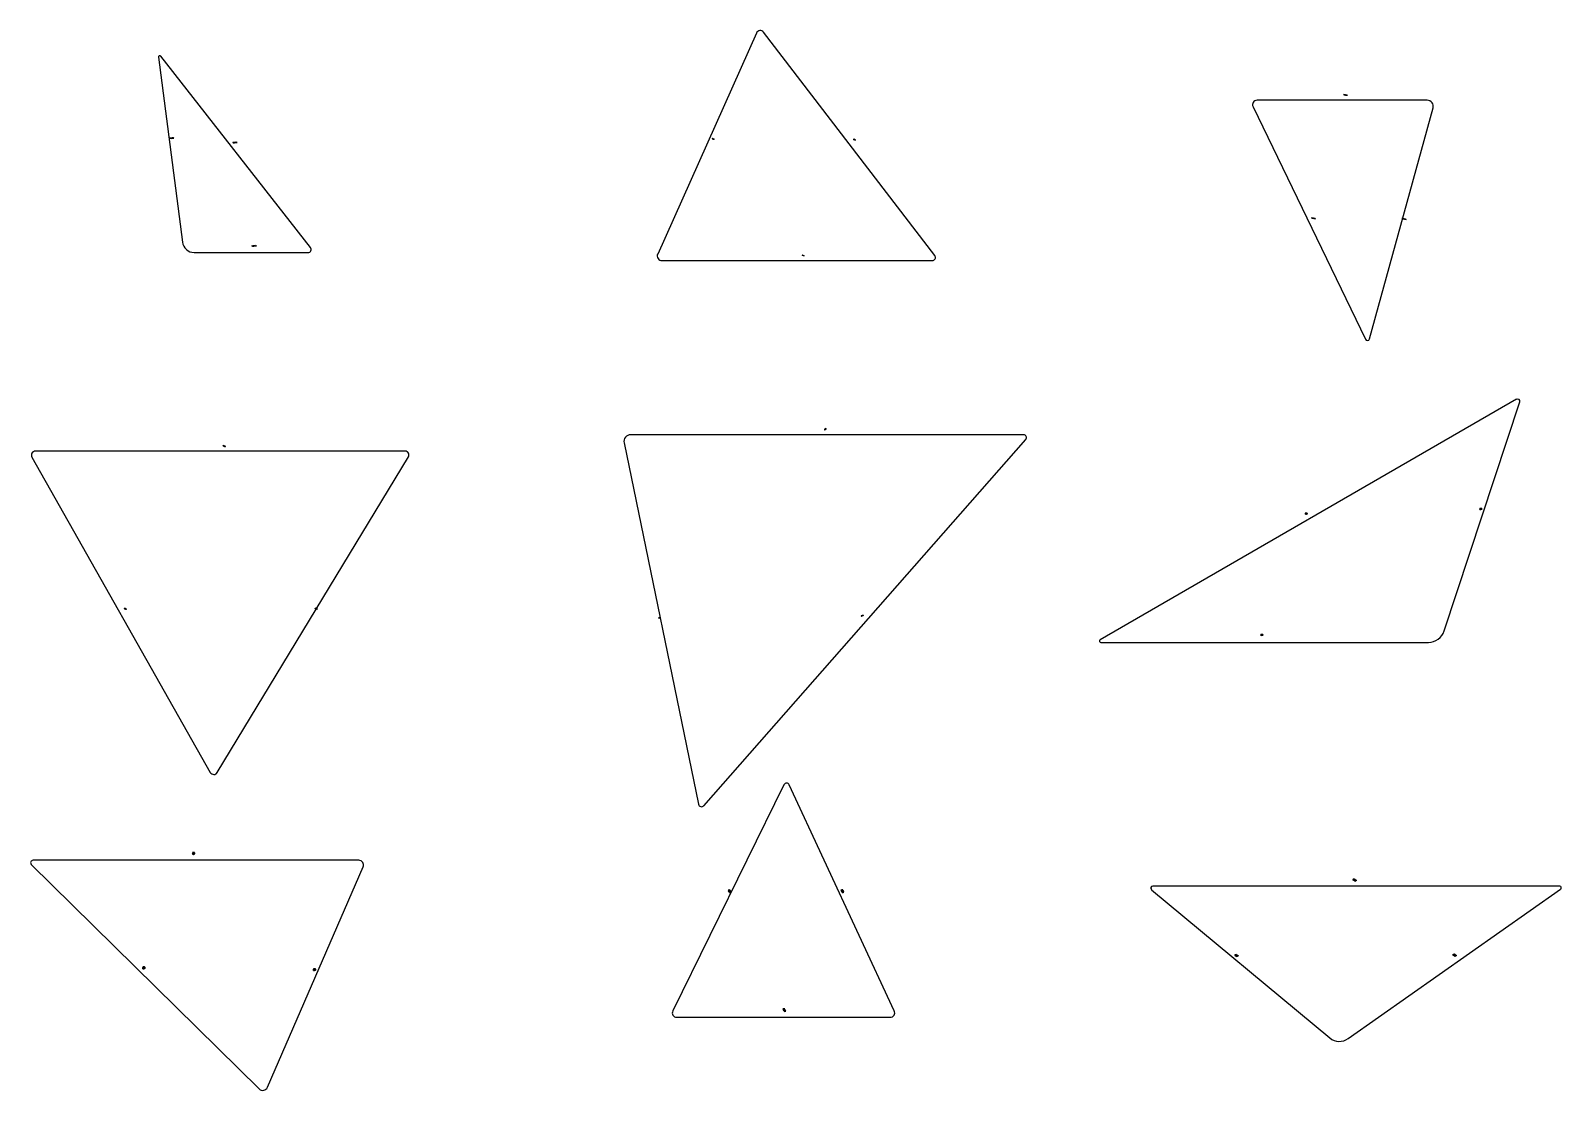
# Model space of a CAD drawing. Header units: metres. Extents: x -1 to 145, y -1 to 19.
# Drawn here: x 80.01 to 88.11, y 1.19 to 6.81 of the extents above; entities that cross this region are included whole.
import ezdxf

# ---------------------------------------------------------------- set-up
doc = ezdxf.new("R2010")
doc.units = ezdxf.units.M
doc.layers.add('LABELS', color=1, linetype='CONTINUOUS')
doc.layers.add('SHAPES', color=3, linetype='CONTINUOUS')

msp = doc.modelspace()

# ---------------------------------------------------------------- linework, layer by layer
at = {"layer": 'LABELS'}
for p, q in [((86.9758, 6.4641), (86.96, 6.4673)), ((86.96, 6.4673), (86.9783, 6.4635)), ((86.9758, 6.4641), (86.96, 6.4673)), ((86.96, 6.4673), (86.9783, 6.4635)), ((86.964, 6.4665), (86.9633, 6.4665)), ((86.9633, 6.4665), (86.9705, 6.465)), ((86.9633, 6.4665), (86.964, 6.4665)), ((86.9705, 6.465), (86.9633, 6.4665)), ((86.9705, 6.465), (86.9633, 6.4665)), ((86.9633, 6.4665), (86.979, 6.4634)), ((86.964, 6.4665), (86.9718, 6.4649)), ((86.9751, 6.4642), (86.964, 6.4665)), ((86.9744, 6.4642), (86.9679, 6.4657)), ((86.9705, 6.465), (86.9718, 6.4649)), ((86.9783, 6.4635), (86.9705, 6.465)), ((86.9718, 6.4649), (86.979, 6.4634)), ((86.9718, 6.4649), (86.979, 6.4634)), ((86.9783, 6.4635), (86.9718, 6.4649)), ((86.9783, 6.4635), (86.9718, 6.4649)), ((86.9823, 6.4627), (86.9758, 6.4641)), ((86.979, 6.4634), (86.9783, 6.4635)), ((86.979, 6.4634), (86.9783, 6.4635)), ((86.979, 6.4634), (86.9823, 6.4627)), ((80.761, 6.2379), (80.743, 6.2361)), ((80.743, 6.2361), (80.7475, 6.2365)), ((80.743, 6.2361), (80.7618, 6.2362)), ((80.743, 6.2361), (80.7457, 6.2355)), ((80.7483, 6.2349), (80.743, 6.2361)), ((80.743, 6.2361), (80.7502, 6.2359)), ((80.7483, 6.2349), (80.743, 6.2361)), ((80.743, 6.2361), (80.7457, 6.2355)), ((80.7457, 6.2355), (80.7475, 6.2365)), ((80.7457, 6.2355), (80.7475, 6.2365)), ((80.7457, 6.2355), (80.7528, 6.2353)), ((80.7528, 6.2353), (80.7457, 6.2355)), ((80.7528, 6.2353), (80.7457, 6.2355)), ((80.7457, 6.2355), (80.7528, 6.2353)), ((80.7475, 6.2365), (80.7565, 6.2374)), ((80.7475, 6.2365), (80.7565, 6.2374)), ((80.7475, 6.2365), (80.7565, 6.2374)), ((80.7565, 6.2374), (80.7475, 6.2365)), ((80.7592, 6.2368), (80.7475, 6.2365)), ((80.7592, 6.2368), (80.7475, 6.2365)), ((80.7475, 6.2365), (80.7663, 6.2367)), ((80.7502, 6.2359), (80.7475, 6.2365)), ((80.7475, 6.2365), (80.7502, 6.2359)), ((80.7502, 6.2359), (80.7573, 6.2358)), ((80.7573, 6.2358), (80.752, 6.237)), ((80.7573, 6.2358), (80.752, 6.237)), ((80.7528, 6.2353), (80.7663, 6.2367)), ((80.7528, 6.2353), (80.7618, 6.2362)), ((80.7618, 6.2362), (80.7528, 6.2353)), ((80.7618, 6.2362), (80.7528, 6.2353)), ((80.7565, 6.2374), (80.7637, 6.2373)), ((80.7565, 6.2374), (80.7637, 6.2373)), ((80.7565, 6.2374), (80.7637, 6.2373)), ((80.7618, 6.2362), (80.7565, 6.2374)), ((80.7637, 6.2373), (80.7565, 6.2374)), ((80.7637, 6.2373), (80.761, 6.2379)), ((80.7663, 6.2367), (80.761, 6.2379)), ((80.7618, 6.2362), (80.7637, 6.2373)), ((80.7637, 6.2373), (80.7618, 6.2362)), ((80.7637, 6.2373), (80.7618, 6.2362)), ((80.7637, 6.2373), (80.7663, 6.2367)), ((80.7663, 6.2367), (80.7637, 6.2373)), ((81.0955, 6.2147), (81.0775, 6.2129)), ((81.0775, 6.2129), (81.082, 6.2134)), ((81.0775, 6.2129), (81.082, 6.2134)), ((81.0775, 6.2129), (81.0962, 6.2131)), ((81.0775, 6.2129), (81.0801, 6.2123)), ((81.0827, 6.2118), (81.0775, 6.2129)), ((81.0775, 6.2129), (81.0846, 6.2128)), ((81.0827, 6.2118), (81.0775, 6.2129)), ((81.0827, 6.2118), (81.0775, 6.2129)), ((81.0801, 6.2123), (81.082, 6.2134)), ((81.0801, 6.2123), (81.082, 6.2134)), ((81.0801, 6.2123), (81.0872, 6.2122)), ((81.0872, 6.2122), (81.0801, 6.2123)), ((81.0872, 6.2122), (81.0801, 6.2123)), ((81.082, 6.2134), (81.091, 6.2143)), ((81.082, 6.2134), (81.091, 6.2143)), ((81.082, 6.2134), (81.091, 6.2143)), ((81.0936, 6.2137), (81.082, 6.2134)), ((81.0936, 6.2137), (81.082, 6.2134)), ((81.082, 6.2134), (81.1007, 6.2135)), ((81.0846, 6.2128), (81.082, 6.2134)), ((81.082, 6.2134), (81.0917, 6.2127)), ((81.0872, 6.2122), (81.0827, 6.2118)), ((81.0955, 6.2147), (81.0865, 6.2138)), ((81.0917, 6.2127), (81.0865, 6.2138)), ((81.0917, 6.2127), (81.0865, 6.2138)), ((81.0865, 6.2138), (81.0872, 6.2122)), ((81.0872, 6.2122), (81.0962, 6.2131)), ((81.0962, 6.2131), (81.0872, 6.2122)), ((81.0962, 6.2131), (81.0872, 6.2122)), ((81.091, 6.2143), (81.0981, 6.2141)), ((81.091, 6.2143), (81.0981, 6.2141)), ((81.091, 6.2143), (81.0981, 6.2141)), ((81.0962, 6.2131), (81.091, 6.2143)), ((81.0917, 6.2127), (81.1007, 6.2135)), ((81.0981, 6.2141), (81.0955, 6.2147)), ((81.1007, 6.2135), (81.0955, 6.2147)), ((81.1007, 6.2135), (81.0955, 6.2147)), ((81.0962, 6.2131), (81.0981, 6.2141)), ((81.0981, 6.2141), (81.0962, 6.2131)), ((81.0981, 6.2141), (81.0962, 6.2131)), ((81.0981, 6.2141), (81.1007, 6.2135)), ((83.6173, 6.2346), (83.6163, 6.2338)), ((83.6163, 6.2338), (83.6166, 6.234)), ((83.6163, 6.2338), (83.6166, 6.234)), ((83.6163, 6.2338), (83.6211, 6.2318)), ((83.6259, 6.2299), (83.6163, 6.2338)), ((83.6163, 6.2338), (83.6214, 6.232)), ((83.6163, 6.2338), (83.6267, 6.2305)), ((83.6259, 6.2299), (83.6163, 6.2338)), ((83.6259, 6.2299), (83.6163, 6.2338)), ((83.6166, 6.234), (83.6171, 6.2344)), ((83.6166, 6.234), (83.6171, 6.2344)), ((83.6166, 6.234), (83.6171, 6.2344)), ((83.6211, 6.2318), (83.6166, 6.234)), ((83.6219, 6.2324), (83.6166, 6.234)), ((83.6214, 6.232), (83.6166, 6.234)), ((83.6211, 6.2318), (83.6166, 6.234)), ((83.6219, 6.2324), (83.6166, 6.234)), ((83.6166, 6.234), (83.627, 6.2306)), ((83.6166, 6.234), (83.6222, 6.2326)), ((83.6265, 6.2303), (83.6168, 6.2342)), ((83.6265, 6.2303), (83.6168, 6.2342)), ((83.6171, 6.2344), (83.6222, 6.2326)), ((83.6171, 6.2344), (83.6222, 6.2326)), ((83.6171, 6.2344), (83.6222, 6.2326)), ((83.6267, 6.2305), (83.6171, 6.2344)), ((83.6222, 6.2326), (83.6173, 6.2346)), ((83.627, 6.2306), (83.6173, 6.2346)), ((83.6211, 6.2318), (83.6262, 6.2301)), ((83.6262, 6.2301), (83.6211, 6.2318)), ((83.6262, 6.2301), (83.6211, 6.2318)), ((83.6267, 6.2305), (83.6222, 6.2326)), ((83.6222, 6.2326), (83.6267, 6.2305)), ((83.6222, 6.2326), (83.627, 6.2306)), ((83.6222, 6.2326), (83.6267, 6.2305)), ((83.6262, 6.2301), (83.6259, 6.2299)), ((83.6262, 6.2301), (83.6267, 6.2305)), ((83.6267, 6.2305), (83.6262, 6.2301)), ((83.6267, 6.2305), (83.6262, 6.2301)), ((84.3669, 6.2305), (84.3659, 6.2297)), ((84.3659, 6.2297), (84.3661, 6.2299)), ((84.3659, 6.2297), (84.3707, 6.2277)), ((84.3755, 6.2257), (84.3659, 6.2297)), ((84.3659, 6.2297), (84.3709, 6.2279)), ((84.3659, 6.2297), (84.3763, 6.2263)), ((84.3755, 6.2257), (84.3659, 6.2297)), ((84.3661, 6.2299), (84.3666, 6.2303)), ((84.3661, 6.2299), (84.3666, 6.2303)), ((84.3661, 6.2299), (84.3666, 6.2303)), ((84.3666, 6.2303), (84.3661, 6.2299)), ((84.3707, 6.2277), (84.3661, 6.2299)), ((84.3714, 6.2283), (84.3661, 6.2299)), ((84.3709, 6.2279), (84.3661, 6.2299)), ((84.3707, 6.2277), (84.3661, 6.2299)), ((84.3714, 6.2283), (84.3661, 6.2299)), ((84.3661, 6.2299), (84.3765, 6.2265)), ((84.3661, 6.2299), (84.3707, 6.2277)), ((84.376, 6.2261), (84.3664, 6.2301)), ((84.376, 6.2261), (84.3664, 6.2301)), ((84.3714, 6.2283), (84.3664, 6.2301)), ((84.3666, 6.2303), (84.3717, 6.2285)), ((84.3666, 6.2303), (84.3717, 6.2285)), ((84.3666, 6.2303), (84.3717, 6.2285)), ((84.3763, 6.2263), (84.3666, 6.2303)), ((84.3717, 6.2285), (84.3666, 6.2303)), ((84.3717, 6.2285), (84.3669, 6.2305)), ((84.3765, 6.2265), (84.3669, 6.2305)), ((84.3707, 6.2277), (84.3757, 6.2259)), ((84.3757, 6.2259), (84.3707, 6.2277)), ((84.3757, 6.2259), (84.3707, 6.2277)), ((84.3707, 6.2277), (84.3757, 6.2259)), ((84.376, 6.2261), (84.3714, 6.2283)), ((84.3763, 6.2263), (84.3717, 6.2285)), ((84.3717, 6.2285), (84.3763, 6.2263)), ((84.3717, 6.2285), (84.3765, 6.2265)), ((84.3717, 6.2285), (84.3763, 6.2263)), ((84.3765, 6.2265), (84.3717, 6.2285)), ((84.3757, 6.2259), (84.3763, 6.2263)), ((84.3763, 6.2263), (84.3757, 6.2259)), ((84.3763, 6.2263), (84.3757, 6.2259)), ((84.3757, 6.2259), (84.376, 6.2261)), ((86.7906, 5.8139), (86.7938, 5.8131)), ((86.797, 5.8124), (86.7906, 5.8139)), ((86.7906, 5.8139), (86.7977, 5.8124)), ((86.8063, 5.8107), (86.7906, 5.8139)), ((86.7906, 5.8139), (86.8088, 5.81)), ((86.797, 5.8124), (86.7906, 5.8139)), ((86.7906, 5.8139), (86.7945, 5.8131)), ((86.7906, 5.8139), (86.7945, 5.8131)), ((86.797, 5.8124), (86.7906, 5.8139)), ((86.7938, 5.8131), (86.801, 5.8116)), ((86.7938, 5.8131), (86.7945, 5.8131)), ((86.801, 5.8116), (86.7938, 5.8131)), ((86.7938, 5.8131), (86.7945, 5.8131)), ((86.801, 5.8116), (86.7938, 5.8131)), ((86.7945, 5.8131), (86.8023, 5.8115)), ((86.8056, 5.8108), (86.7945, 5.8131)), ((86.7977, 5.8124), (86.7945, 5.8131)), ((86.7945, 5.8131), (86.8023, 5.8115)), ((86.7945, 5.8131), (86.8023, 5.8115)), ((86.8056, 5.8108), (86.7945, 5.8131)), ((86.7945, 5.8131), (86.8128, 5.8093)), ((86.7945, 5.8131), (86.8049, 5.8108)), ((86.801, 5.8116), (86.797, 5.8124)), ((86.8049, 5.8108), (86.7984, 5.8123)), ((86.8049, 5.8108), (86.7984, 5.8123)), ((86.8063, 5.8107), (86.7984, 5.8123)), ((86.7984, 5.8123), (86.801, 5.8116)), ((86.801, 5.8116), (86.8088, 5.81)), ((86.8088, 5.81), (86.801, 5.8116)), ((86.8088, 5.81), (86.801, 5.8116)), ((86.8023, 5.8115), (86.8095, 5.81)), ((86.8023, 5.8115), (86.8095, 5.81)), ((86.8023, 5.8115), (86.8095, 5.81)), ((86.8088, 5.81), (86.8023, 5.8115)), ((86.8049, 5.8108), (86.8128, 5.8093)), ((86.8095, 5.81), (86.8063, 5.8107)), ((86.8128, 5.8093), (86.8063, 5.8107)), ((86.8128, 5.8093), (86.8063, 5.8107)), ((86.8088, 5.81), (86.8095, 5.81)), ((86.8095, 5.81), (86.8088, 5.81)), ((86.8095, 5.81), (86.8088, 5.81)), ((86.8095, 5.81), (86.8128, 5.8093)), ((87.2701, 5.8104), (87.2734, 5.8096)), ((87.2766, 5.8089), (87.2701, 5.8104)), ((87.2701, 5.8104), (87.2773, 5.8088)), ((87.2859, 5.8072), (87.2701, 5.8104)), ((87.2701, 5.8104), (87.2884, 5.8065)), ((87.2766, 5.8089), (87.2701, 5.8104)), ((87.2701, 5.8104), (87.2741, 5.8096)), ((87.2766, 5.8089), (87.2701, 5.8104)), ((87.2701, 5.8104), (87.2741, 5.8096)), ((87.2734, 5.8096), (87.2805, 5.8081)), ((87.2734, 5.8096), (87.2741, 5.8096)), ((87.2805, 5.8081), (87.2734, 5.8096)), ((87.2734, 5.8096), (87.2741, 5.8096)), ((87.2805, 5.8081), (87.2734, 5.8096)), ((87.2741, 5.8096), (87.2819, 5.808)), ((87.2852, 5.8073), (87.2741, 5.8096)), ((87.2773, 5.8088), (87.2741, 5.8096)), ((87.2741, 5.8096), (87.2819, 5.808)), ((87.2741, 5.8096), (87.2819, 5.808)), ((87.2852, 5.8073), (87.2741, 5.8096)), ((87.2741, 5.8096), (87.2923, 5.8057)), ((87.2741, 5.8096), (87.2891, 5.8065)), ((87.2805, 5.8081), (87.2766, 5.8089)), ((87.2845, 5.8073), (87.278, 5.8088)), ((87.2845, 5.8073), (87.278, 5.8088)), ((87.2805, 5.8081), (87.2884, 5.8065)), ((87.2884, 5.8065), (87.2805, 5.8081)), ((87.2884, 5.8065), (87.2805, 5.8081)), ((87.2819, 5.808), (87.2891, 5.8065)), ((87.2819, 5.808), (87.2891, 5.8065)), ((87.2819, 5.808), (87.2891, 5.8065)), ((87.2884, 5.8065), (87.2819, 5.808)), ((87.2891, 5.8065), (87.2859, 5.8072)), ((87.2923, 5.8057), (87.2859, 5.8072)), ((87.2884, 5.8065), (87.2891, 5.8065)), ((87.2891, 5.8065), (87.2884, 5.8065)), ((87.2891, 5.8065), (87.2884, 5.8065)), ((87.2891, 5.8065), (87.2923, 5.8057)), ((81.1846, 5.6642), (81.1794, 5.6653)), ((81.1794, 5.6653), (81.1865, 5.6652)), ((81.1846, 5.6642), (81.1794, 5.6653)), ((81.1794, 5.6653), (81.1865, 5.6652)), ((81.182, 5.6648), (81.2, 5.6665)), ((81.1839, 5.6658), (81.182, 5.6648)), ((81.182, 5.6648), (81.1839, 5.6658)), ((81.182, 5.6648), (81.1891, 5.6646)), ((81.1891, 5.6646), (81.182, 5.6648)), ((81.1891, 5.6646), (81.182, 5.6648)), ((81.1839, 5.6658), (81.1929, 5.6667)), ((81.1839, 5.6658), (81.1929, 5.6667)), ((81.1839, 5.6658), (81.1929, 5.6667)), ((81.1955, 5.6661), (81.1839, 5.6658)), ((81.1865, 5.6652), (81.1839, 5.6658)), ((81.1865, 5.6652), (81.1839, 5.6658)), ((81.1936, 5.6651), (81.1884, 5.6662)), ((81.1891, 5.6646), (81.1929, 5.6667)), ((81.1981, 5.6655), (81.1891, 5.6646)), ((81.1929, 5.6667), (81.2, 5.6665)), ((81.1929, 5.6667), (81.2, 5.6665)), ((81.1929, 5.6667), (81.2, 5.6665)), ((81.1929, 5.6667), (81.2, 5.6665)), ((81.2026, 5.666), (81.1974, 5.6671)), ((81.2, 5.6665), (81.1981, 5.6655)), ((81.2, 5.6665), (81.1981, 5.6655)), ((81.2, 5.6665), (81.2026, 5.666)), ((81.2, 5.6665), (81.2026, 5.666)), ((81.2, 5.6665), (81.2026, 5.666)), ((84.0943, 5.6168), (84.0933, 5.616)), ((84.1029, 5.6121), (84.0933, 5.616)), ((84.0933, 5.616), (84.0984, 5.6143)), ((84.0933, 5.616), (84.1037, 5.6127)), ((84.0936, 5.6162), (84.0941, 5.6166)), ((84.0936, 5.6162), (84.0941, 5.6166)), ((84.0936, 5.6162), (84.0981, 5.6141)), ((84.0981, 5.6141), (84.0936, 5.6162)), ((84.0989, 5.6147), (84.0936, 5.6162)), ((84.0984, 5.6143), (84.0936, 5.6162)), ((84.1034, 5.6125), (84.0938, 5.6164)), ((84.1032, 5.6123), (84.0941, 5.6166)), ((84.0941, 5.6166), (84.0991, 5.6148)), ((84.0941, 5.6166), (84.0991, 5.6148)), ((84.0941, 5.6166), (84.0991, 5.6148)), ((84.1037, 5.6127), (84.0941, 5.6166)), ((84.104, 5.6129), (84.0943, 5.6168)), ((84.0981, 5.6141), (84.0991, 5.6148)), ((84.0981, 5.6141), (84.1032, 5.6123)), ((84.1032, 5.6123), (84.0981, 5.6141)), ((84.1032, 5.6123), (84.0981, 5.6141)), ((84.0991, 5.6148), (84.1037, 5.6127)), ((84.0991, 5.6148), (84.1037, 5.6127)), ((84.0991, 5.6148), (84.104, 5.6129)), ((84.0991, 5.6148), (84.104, 5.6129)), ((84.1037, 5.6127), (84.1032, 5.6123)), ((84.2213, 4.6971), (84.2116, 4.6934)), ((84.2213, 4.696), (84.2116, 4.6923)), ((84.2213, 4.6955), (84.2116, 4.6928)), ((84.2116, 4.6928), (84.2164, 4.6952)), ((84.2116, 4.6928), (84.2164, 4.6952)), ((84.2116, 4.6928), (84.2164, 4.6952)), ((84.2164, 4.6952), (84.2116, 4.6928)), ((84.2213, 4.695), (84.2116, 4.6913)), ((84.2164, 4.6947), (84.2116, 4.6918)), ((84.2116, 4.6913), (84.2164, 4.6936)), ((84.2164, 4.6936), (84.2116, 4.6918)), ((84.2116, 4.6918), (84.2164, 4.6936)), ((84.2116, 4.6918), (84.2164, 4.6931)), ((84.2164, 4.6931), (84.2116, 4.6918)), ((84.2116, 4.6913), (84.2164, 4.6931)), ((84.2116, 4.6918), (84.2116, 4.6928)), ((84.2116, 4.6918), (84.2116, 4.6928)), ((84.2116, 4.6928), (84.2116, 4.6918)), ((84.2164, 4.6952), (84.2213, 4.6971)), ((84.2164, 4.6952), (84.2213, 4.6971)), ((84.2213, 4.6971), (84.2164, 4.6952)), ((84.2164, 4.6952), (84.2213, 4.6965)), ((84.2164, 4.6952), (84.2213, 4.6965)), ((84.2164, 4.6936), (84.2213, 4.696)), ((84.2164, 4.6931), (84.2213, 4.6955)), ((84.2213, 4.6955), (84.2164, 4.6931)), ((84.2213, 4.6955), (84.2164, 4.6931)), ((84.2164, 4.6931), (84.2213, 4.6955)), ((84.2164, 4.6931), (84.2164, 4.6952)), ((84.2213, 4.6955), (84.2213, 4.6971)), ((84.2213, 4.6965), (84.2213, 4.6955)), ((81.0367, 4.6041), (81.0271, 4.608)), ((81.0367, 4.6022), (81.0271, 4.6074)), ((81.0271, 4.6074), (81.0319, 4.606)), ((81.0271, 4.6062), (81.0271, 4.6074)), ((81.0271, 4.6074), (81.0319, 4.606)), ((81.0271, 4.6062), (81.0271, 4.6074)), ((81.0271, 4.6074), (81.0319, 4.606)), ((81.0271, 4.6062), (81.0271, 4.6074)), ((81.0271, 4.6074), (81.0319, 4.606)), ((81.0367, 4.6028), (81.0271, 4.6068)), ((81.0271, 4.6062), (81.0319, 4.6036)), ((81.0319, 4.6036), (81.0271, 4.6062)), ((81.0319, 4.6054), (81.0271, 4.6062)), ((81.0319, 4.6042), (81.0271, 4.6062)), ((81.0367, 4.6022), (81.0271, 4.6062)), ((81.0367, 4.6016), (81.0271, 4.6055)), ((81.0271, 4.6055), (81.0319, 4.6042)), ((81.0271, 4.6055), (81.0367, 4.6016)), ((81.0319, 4.606), (81.0367, 4.6035)), ((81.0319, 4.606), (81.0367, 4.6035)), ((81.0319, 4.606), (81.0367, 4.6041)), ((81.0319, 4.6036), (81.0319, 4.606)), ((81.0319, 4.606), (81.0367, 4.6041)), ((81.0319, 4.606), (81.0367, 4.6041)), ((81.0319, 4.6036), (81.0367, 4.6022)), ((81.0367, 4.6022), (81.0319, 4.6036)), ((81.0367, 4.6022), (81.0319, 4.6036)), ((81.0367, 4.6035), (81.0367, 4.6022)), ((81.0367, 4.6016), (81.0367, 4.6022)), ((86.768, 4.2494), (86.7576, 4.249)), ((86.768, 4.2494), (86.7576, 4.249)), ((86.768, 4.2494), (86.7576, 4.249)), ((86.7628, 4.2492), (86.7576, 4.249)), ((86.7576, 4.249), (86.758, 4.2468)), ((86.7578, 4.2479), (86.7628, 4.2492)), ((86.7578, 4.2479), (86.7628, 4.2492)), ((86.7578, 4.2479), (86.7628, 4.2492)), ((86.7582, 4.2457), (86.7578, 4.2479)), ((86.7582, 4.2457), (86.7578, 4.2479)), ((86.7582, 4.2457), (86.7578, 4.2479)), ((86.7684, 4.2472), (86.758, 4.2468)), ((86.7684, 4.2472), (86.758, 4.2468)), ((86.758, 4.2468), (86.7686, 4.2461)), ((86.7582, 4.2457), (86.768, 4.2494)), ((86.7582, 4.2457), (86.768, 4.2494)), ((86.763, 4.2481), (86.7582, 4.2457)), ((86.763, 4.2481), (86.7582, 4.2457)), ((86.7582, 4.2457), (86.7684, 4.2472)), ((86.7634, 4.2459), (86.7582, 4.2457)), ((86.7635, 4.2448), (86.7582, 4.2457)), ((86.7583, 4.2446), (86.7582, 4.2457)), ((86.7635, 4.2448), (86.7582, 4.2457)), ((86.7583, 4.2446), (86.7582, 4.2457)), ((86.7583, 4.2446), (86.7582, 4.2457)), ((86.7583, 4.2446), (86.7634, 4.2459)), ((86.7688, 4.2449), (86.7583, 4.2446)), ((86.7688, 4.2449), (86.7583, 4.2446)), ((86.7688, 4.2449), (86.7583, 4.2446)), ((86.7688, 4.2449), (86.7583, 4.2446)), ((86.7583, 4.2446), (86.7635, 4.2448)), ((86.7628, 4.2492), (86.768, 4.2494)), ((86.7682, 4.2483), (86.7628, 4.2492)), ((86.7628, 4.2492), (86.7682, 4.2483)), ((86.7628, 4.2492), (86.7682, 4.2483)), ((86.7635, 4.2448), (86.7686, 4.2461)), ((86.7686, 4.2461), (86.7635, 4.2448)), ((86.7686, 4.2461), (86.7635, 4.2448)), ((86.7684, 4.2472), (86.768, 4.2494)), ((86.7686, 4.2461), (86.7682, 4.2483)), ((86.7682, 4.2483), (86.7686, 4.2461)), ((86.7682, 4.2483), (86.7686, 4.2461)), ((86.7686, 4.2461), (86.7688, 4.2449)), ((87.6923, 4.2738), (87.6819, 4.2735)), ((87.6923, 4.2738), (87.6819, 4.2735)), ((87.6871, 4.2736), (87.6819, 4.2735)), ((87.6821, 4.2723), (87.6871, 4.2736)), ((87.6821, 4.2723), (87.6871, 4.2736)), ((87.6821, 4.2723), (87.6871, 4.2736)), ((87.6821, 4.2723), (87.6871, 4.2736)), ((87.6825, 4.2701), (87.6821, 4.2723)), ((87.6825, 4.2701), (87.6821, 4.2723)), ((87.6825, 4.2701), (87.6821, 4.2723)), ((87.6825, 4.2701), (87.6821, 4.2723)), ((87.6927, 4.2716), (87.6823, 4.2712)), ((87.6927, 4.2716), (87.6823, 4.2712)), ((87.6825, 4.2701), (87.6923, 4.2738)), ((87.6873, 4.2725), (87.6825, 4.2701)), ((87.6873, 4.2725), (87.6825, 4.2701)), ((87.6877, 4.2703), (87.6825, 4.2701)), ((87.6877, 4.2703), (87.6825, 4.2701)), ((87.6878, 4.2692), (87.6825, 4.2701)), ((87.6826, 4.269), (87.6825, 4.2701)), ((87.6878, 4.2692), (87.6825, 4.2701)), ((87.6826, 4.269), (87.6877, 4.2703)), ((87.6826, 4.269), (87.6877, 4.2703)), ((87.693, 4.2694), (87.6826, 4.269)), ((87.693, 4.2694), (87.6826, 4.269)), ((87.693, 4.2694), (87.6826, 4.269)), ((87.6826, 4.269), (87.6878, 4.2692)), ((87.6871, 4.2736), (87.6923, 4.2738)), ((87.6871, 4.2736), (87.6923, 4.2738)), ((87.6871, 4.2736), (87.6923, 4.2738)), ((87.6925, 4.2727), (87.6871, 4.2736)), ((87.6871, 4.2736), (87.6925, 4.2727)), ((87.6871, 4.2736), (87.6925, 4.2727)), ((87.6878, 4.2692), (87.6871, 4.2736)), ((87.6878, 4.2692), (87.6929, 4.2705)), ((87.6929, 4.2705), (87.6878, 4.2692)), ((87.6929, 4.2705), (87.6878, 4.2692)), ((87.6929, 4.2705), (87.6878, 4.2692)), ((87.6929, 4.2705), (87.6925, 4.2727)), ((87.6925, 4.2727), (87.6929, 4.2705)), ((87.6925, 4.2727), (87.6929, 4.2705)), ((80.509, 3.7437), (80.5042, 3.7456)), ((80.5138, 3.7417), (80.5042, 3.7456)), ((80.5138, 3.7417), (80.5042, 3.7456)), ((80.5042, 3.7438), (80.5042, 3.745)), ((80.5042, 3.745), (80.509, 3.7437)), ((80.5042, 3.7438), (80.5042, 3.745)), ((80.5042, 3.745), (80.509, 3.7437)), ((80.5042, 3.7438), (80.5042, 3.745)), ((80.5042, 3.745), (80.509, 3.7437)), ((80.5138, 3.7405), (80.5042, 3.7444)), ((80.5138, 3.7405), (80.5042, 3.7444)), ((80.509, 3.7413), (80.5042, 3.7438)), ((80.509, 3.7431), (80.5042, 3.7438)), ((80.5042, 3.7432), (80.5042, 3.7438)), ((80.5042, 3.7438), (80.5138, 3.7417)), ((80.509, 3.7413), (80.5042, 3.7438)), ((80.509, 3.7431), (80.5042, 3.7438)), ((80.509, 3.7419), (80.5042, 3.7438)), ((80.5042, 3.7432), (80.5042, 3.7438)), ((80.5042, 3.7438), (80.5138, 3.7417)), ((80.5042, 3.7432), (80.5042, 3.7438)), ((80.5042, 3.7438), (80.509, 3.7437)), ((80.5042, 3.7432), (80.509, 3.7413)), ((80.5138, 3.7393), (80.5042, 3.7432)), ((80.5138, 3.7393), (80.5042, 3.7432)), ((80.5042, 3.7432), (80.509, 3.7419)), ((80.5138, 3.7393), (80.5042, 3.7432)), ((80.5138, 3.7393), (80.5042, 3.7432)), ((80.5138, 3.7411), (80.509, 3.7437)), ((80.509, 3.7437), (80.5138, 3.7411)), ((80.509, 3.7437), (80.5138, 3.7411)), ((80.509, 3.7437), (80.5138, 3.7417)), ((80.509, 3.7413), (80.5138, 3.7399)), ((80.5138, 3.7399), (80.509, 3.7413)), ((80.5138, 3.7399), (80.509, 3.7413)), ((80.5138, 3.7399), (80.5138, 3.7411)), ((80.5138, 3.7411), (80.5138, 3.7399)), ((80.5138, 3.7411), (80.5138, 3.7399)), ((80.5138, 3.7399), (80.5138, 3.7393)), ((81.5193, 3.7442), (81.5145, 3.7462)), ((81.5242, 3.7423), (81.5145, 3.7462)), ((81.5242, 3.7423), (81.5145, 3.7462)), ((81.5145, 3.7443), (81.5145, 3.7456)), ((81.5145, 3.7456), (81.5193, 3.7442)), ((81.5145, 3.7443), (81.5145, 3.7456)), ((81.5145, 3.7456), (81.5193, 3.7442)), ((81.5145, 3.7443), (81.5145, 3.7456)), ((81.5145, 3.7456), (81.5193, 3.7442)), ((81.5193, 3.7442), (81.5145, 3.7456)), ((81.5145, 3.7456), (81.5145, 3.7443)), ((81.5242, 3.741), (81.5145, 3.745)), ((81.5242, 3.741), (81.5145, 3.745)), ((81.5193, 3.7418), (81.5145, 3.7443)), ((81.5193, 3.7436), (81.5145, 3.7443)), ((81.5145, 3.7437), (81.5145, 3.7443)), ((81.5145, 3.7443), (81.5242, 3.7423)), ((81.5193, 3.7418), (81.5145, 3.7443)), ((81.5193, 3.7436), (81.5145, 3.7443)), ((81.5193, 3.7424), (81.5145, 3.7443)), ((81.5145, 3.7437), (81.5145, 3.7443)), ((81.5145, 3.7443), (81.5242, 3.7423)), ((81.5145, 3.7443), (81.5193, 3.7424)), ((81.5145, 3.7437), (81.5193, 3.7418)), ((81.5242, 3.7398), (81.5145, 3.7437)), ((81.5242, 3.7398), (81.5145, 3.7437)), ((81.5145, 3.7437), (81.5193, 3.7424)), ((81.5242, 3.7398), (81.5145, 3.7437)), ((81.5145, 3.7437), (81.5193, 3.7418)), ((81.5242, 3.7416), (81.5193, 3.7442)), ((81.5193, 3.7442), (81.5242, 3.7416)), ((81.5193, 3.7442), (81.5242, 3.7416)), ((81.5193, 3.7442), (81.5242, 3.7423)), ((81.5242, 3.7423), (81.5193, 3.7442)), ((81.5193, 3.7424), (81.5242, 3.741)), ((81.5193, 3.7418), (81.5242, 3.7404)), ((81.5242, 3.7404), (81.5193, 3.7418)), ((81.5242, 3.7404), (81.5193, 3.7418)), ((81.5193, 3.7418), (81.5242, 3.7404)), ((81.5242, 3.7404), (81.5242, 3.7423)), ((81.5242, 3.7404), (81.5242, 3.7416)), ((81.5242, 3.7416), (81.5242, 3.7404)), ((81.5242, 3.7416), (81.5242, 3.7404)), ((83.3334, 3.6938), (83.3431, 3.6991)), ((83.3431, 3.6991), (83.3334, 3.6954)), ((83.3334, 3.6938), (83.3431, 3.6991)), ((83.3431, 3.6991), (83.3334, 3.6954)), ((83.3431, 3.6981), (83.3334, 3.6944)), ((83.3431, 3.6981), (83.3334, 3.6944)), ((83.3383, 3.6973), (83.3334, 3.6954)), ((83.3334, 3.6949), (83.3383, 3.6973)), ((83.3334, 3.6949), (83.3383, 3.6973)), ((83.3334, 3.6949), (83.3383, 3.6973)), ((83.3383, 3.6973), (83.3334, 3.6949)), ((83.3431, 3.697), (83.3334, 3.6933)), ((83.3431, 3.697), (83.3334, 3.6933)), ((83.3431, 3.697), (83.3334, 3.6933)), ((83.3383, 3.6967), (83.3334, 3.6938)), ((83.3383, 3.6967), (83.3334, 3.6938)), ((83.3334, 3.6933), (83.3383, 3.6957)), ((83.3383, 3.6957), (83.3334, 3.6938)), ((83.3334, 3.6938), (83.3383, 3.6957)), ((83.3334, 3.6933), (83.3383, 3.6952)), ((83.3383, 3.6952), (83.3334, 3.6938)), ((83.3383, 3.6952), (83.3334, 3.6938)), ((83.3334, 3.6933), (83.3383, 3.6952)), ((83.3334, 3.6938), (83.3334, 3.6949)), ((83.3334, 3.6938), (83.3334, 3.6949)), ((83.3334, 3.6938), (83.3334, 3.6949)), ((83.3334, 3.6949), (83.3334, 3.6938)), ((83.3334, 3.6933), (83.3334, 3.6938)), ((83.3334, 3.6933), (83.3334, 3.6938)), ((83.3383, 3.6973), (83.3431, 3.6991)), ((83.3431, 3.6991), (83.3383, 3.6973)), ((83.3431, 3.6986), (83.3383, 3.6973)), ((83.3383, 3.6973), (83.3431, 3.6986)), ((83.3383, 3.6973), (83.3431, 3.6986)), ((83.3383, 3.6957), (83.3431, 3.6981)), ((83.3383, 3.6952), (83.3431, 3.6975)), ((83.3431, 3.6975), (83.3383, 3.6952)), ((83.3431, 3.6975), (83.3383, 3.6952)), ((83.3383, 3.6952), (83.3431, 3.6975)), ((83.3431, 3.6975), (83.3431, 3.6991)), ((83.3431, 3.6975), (83.3431, 3.6986)), ((83.3431, 3.6986), (83.3431, 3.6975)), ((83.3431, 3.6986), (83.3431, 3.6975)), ((84.4065, 3.7033), (84.4163, 3.7086)), ((84.4163, 3.7086), (84.4065, 3.7049)), ((84.4065, 3.7033), (84.4163, 3.7086)), ((84.4163, 3.7086), (84.4065, 3.7049)), ((84.4163, 3.7086), (84.4065, 3.7049)), ((84.4163, 3.7076), (84.4065, 3.7039)), ((84.4163, 3.7076), (84.4065, 3.7039)), ((84.4065, 3.7033), (84.4163, 3.7076)), ((84.4065, 3.7039), (84.4163, 3.707)), ((84.4114, 3.7068), (84.4065, 3.7049)), ((84.4065, 3.7044), (84.4114, 3.7068)), ((84.4065, 3.7044), (84.4114, 3.7068)), ((84.4065, 3.7044), (84.4114, 3.7068)), ((84.4163, 3.7065), (84.4065, 3.7028)), ((84.4163, 3.7065), (84.4065, 3.7028)), ((84.4163, 3.7065), (84.4065, 3.7028)), ((84.4163, 3.7065), (84.4065, 3.7028)), ((84.4114, 3.7062), (84.4065, 3.7033)), ((84.4114, 3.7062), (84.4065, 3.7033)), ((84.4065, 3.7028), (84.4114, 3.7052)), ((84.4114, 3.7052), (84.4065, 3.7033)), ((84.4065, 3.7049), (84.4065, 3.7039)), ((84.4065, 3.7028), (84.4114, 3.7047)), ((84.4114, 3.7047), (84.4065, 3.7033)), ((84.4114, 3.7047), (84.4065, 3.7033)), ((84.4065, 3.7033), (84.4065, 3.7044)), ((84.4065, 3.7033), (84.4065, 3.7044)), ((84.4065, 3.7033), (84.4065, 3.7044)), ((84.4065, 3.7028), (84.4065, 3.7033)), ((84.4065, 3.7028), (84.4065, 3.7033)), ((84.4065, 3.7028), (84.4065, 3.7033)), ((84.4114, 3.7068), (84.4163, 3.7086)), ((84.4163, 3.7081), (84.4114, 3.7068)), ((84.4114, 3.7068), (84.4163, 3.7081)), ((84.4114, 3.7068), (84.4163, 3.7081)), ((84.4114, 3.7047), (84.4163, 3.707)), ((84.4163, 3.707), (84.4114, 3.7047)), ((84.4163, 3.707), (84.4114, 3.7047)), ((84.4163, 3.7076), (84.4163, 3.7086)), ((84.4163, 3.707), (84.4163, 3.7081)), ((84.4163, 3.7081), (84.4163, 3.707)), ((84.4163, 3.7081), (84.4163, 3.707)), ((84.4163, 3.707), (84.4163, 3.7065)), ((86.5332, 3.6069), (86.5228, 3.6065)), ((86.5332, 3.6069), (86.5228, 3.6065)), ((86.523, 3.6054), (86.528, 3.6067)), ((86.523, 3.6054), (86.528, 3.6067)), ((86.523, 3.6054), (86.528, 3.6067)), ((86.5338, 3.6035), (86.523, 3.6054)), ((86.5234, 3.6032), (86.523, 3.6054)), ((86.5234, 3.6032), (86.523, 3.6054)), ((86.5336, 3.6046), (86.5232, 3.6043)), ((86.5234, 3.6032), (86.5332, 3.6069)), ((86.5282, 3.6056), (86.5234, 3.6032)), ((86.5286, 3.6033), (86.5234, 3.6032)), ((86.5234, 3.6032), (86.5288, 3.6022)), ((86.5288, 3.6022), (86.5234, 3.6032)), ((86.5236, 3.602), (86.5234, 3.6032)), ((86.5236, 3.602), (86.5286, 3.6033)), ((86.534, 3.6024), (86.5236, 3.602)), ((86.534, 3.6024), (86.5236, 3.602)), ((86.528, 3.6067), (86.5332, 3.6069)), ((86.528, 3.6067), (86.5332, 3.6069)), ((86.528, 3.6067), (86.5334, 3.6058)), ((86.528, 3.6067), (86.5334, 3.6058)), ((86.5288, 3.6022), (86.528, 3.6067)), ((86.5288, 3.6022), (86.5338, 3.6035)), ((86.5338, 3.6035), (86.5288, 3.6022)), ((86.5338, 3.6035), (86.5288, 3.6022)), ((86.5334, 3.6058), (86.5338, 3.6035)), ((80.8754, 2.4514), (80.865, 2.4509)), ((80.8754, 2.4514), (80.865, 2.4509)), ((80.8652, 2.4485), (80.8702, 2.4511)), ((80.8652, 2.4485), (80.8702, 2.4511)), ((80.8652, 2.4485), (80.8702, 2.4511)), ((80.8759, 2.4442), (80.8652, 2.4485)), ((80.8655, 2.4438), (80.8652, 2.4485)), ((80.8655, 2.4438), (80.8652, 2.4485)), ((80.8758, 2.4466), (80.8654, 2.4462)), ((80.8655, 2.4438), (80.8754, 2.4514)), ((80.8704, 2.4488), (80.8655, 2.4438)), ((80.8707, 2.444), (80.8655, 2.4438)), ((80.8655, 2.4438), (80.8709, 2.4416)), ((80.8709, 2.4416), (80.8655, 2.4438)), ((80.8657, 2.4414), (80.8655, 2.4438)), ((80.8657, 2.4414), (80.8707, 2.444)), ((80.8761, 2.4418), (80.8657, 2.4414)), ((80.8761, 2.4418), (80.8657, 2.4414)), ((80.8702, 2.4511), (80.8754, 2.4514)), ((80.8702, 2.4511), (80.8754, 2.4514)), ((80.8702, 2.4511), (80.8756, 2.449)), ((80.8702, 2.4511), (80.8756, 2.449)), ((80.8709, 2.4416), (80.8702, 2.4511)), ((80.8709, 2.4416), (80.8759, 2.4442)), ((80.8759, 2.4442), (80.8709, 2.4416)), ((80.8759, 2.4442), (80.8709, 2.4416)), ((80.8756, 2.449), (80.8759, 2.4442)), ((87.0175, 2.3116), (87.0091, 2.3074)), ((87.0175, 2.3116), (87.0091, 2.3074)), ((87.0091, 2.3074), (87.0214, 2.2995)), ((87.0205, 2.3096), (87.0122, 2.3054)), ((87.0122, 2.3054), (87.0133, 2.3095)), ((87.0122, 2.3054), (87.0133, 2.3095)), ((87.0266, 2.3057), (87.0122, 2.3054)), ((87.0183, 2.3015), (87.0122, 2.3054)), ((87.0133, 2.3095), (87.0175, 2.3116)), ((87.0133, 2.3095), (87.0205, 2.3096)), ((87.0133, 2.3095), (87.0205, 2.3096)), ((87.0255, 2.3016), (87.0133, 2.3095)), ((87.0236, 2.3076), (87.0152, 2.3034)), ((87.0163, 2.3075), (87.0183, 2.3015)), ((87.0183, 2.3015), (87.0175, 2.3116)), ((87.0183, 2.3015), (87.0255, 2.3016)), ((87.0255, 2.3016), (87.0183, 2.3015)), ((87.0214, 2.2995), (87.0183, 2.3015)), ((87.0205, 2.3096), (87.0266, 2.3057)), ((87.0214, 2.2995), (87.0205, 2.3096)), ((87.0297, 2.3037), (87.0214, 2.2995)), ((87.0255, 2.3016), (87.0266, 2.3057)), ((87.0266, 2.3057), (87.0255, 2.3016)), ((87.0266, 2.3057), (87.0255, 2.3016)), ((83.7105, 2.2528), (83.7009, 2.2524)), ((83.7105, 2.2528), (83.7009, 2.2524)), ((83.7105, 2.2528), (83.7009, 2.2524)), ((83.7057, 2.2526), (83.7009, 2.2524)), ((83.7026, 2.2492), (83.7057, 2.2526)), ((83.7026, 2.2492), (83.7057, 2.2526)), ((83.7057, 2.2526), (83.7026, 2.2492)), ((83.706, 2.2428), (83.7026, 2.2492)), ((83.706, 2.2428), (83.7026, 2.2492)), ((83.7026, 2.2492), (83.706, 2.2428)), ((83.7139, 2.2464), (83.7043, 2.246)), ((83.7139, 2.2464), (83.7043, 2.246)), ((83.7057, 2.2526), (83.7105, 2.2528)), ((83.7105, 2.2528), (83.7057, 2.2526)), ((83.7122, 2.2496), (83.7057, 2.2526)), ((83.7057, 2.2526), (83.7122, 2.2496)), ((83.7125, 2.2398), (83.7057, 2.2526)), ((83.7057, 2.2526), (83.7122, 2.2496)), ((83.706, 2.2428), (83.7105, 2.2528)), ((83.706, 2.2428), (83.7105, 2.2528)), ((83.7074, 2.2494), (83.706, 2.2428)), ((83.7074, 2.2494), (83.706, 2.2428)), ((83.706, 2.2428), (83.7108, 2.243)), ((83.7125, 2.2398), (83.706, 2.2428)), ((83.7125, 2.2398), (83.706, 2.2428)), ((83.7077, 2.2397), (83.706, 2.2428)), ((83.7077, 2.2397), (83.706, 2.2428)), ((83.7173, 2.24), (83.7077, 2.2397)), ((83.7173, 2.24), (83.7077, 2.2397)), ((83.7077, 2.2397), (83.7125, 2.2398)), ((83.7077, 2.2397), (83.7125, 2.2398)), ((83.7156, 2.2432), (83.7105, 2.2528)), ((83.7108, 2.243), (83.7139, 2.2464)), ((83.7156, 2.2432), (83.7122, 2.2496)), ((83.7122, 2.2496), (83.7156, 2.2432)), ((83.7122, 2.2496), (83.7156, 2.2432)), ((83.7125, 2.2398), (83.7156, 2.2432)), ((83.7156, 2.2432), (83.7125, 2.2398)), ((83.7156, 2.2432), (83.7125, 2.2398)), ((83.7156, 2.2432), (83.7125, 2.2398)), ((83.7125, 2.2398), (83.7156, 2.2432)), ((84.308, 2.253), (84.2984, 2.2526)), ((84.308, 2.253), (84.2984, 2.2526)), ((84.308, 2.253), (84.2984, 2.2526)), ((84.3032, 2.2528), (84.2984, 2.2526)), ((84.3001, 2.2494), (84.3032, 2.2528)), ((84.3001, 2.2494), (84.3032, 2.2528)), ((84.3032, 2.2528), (84.3001, 2.2494)), ((84.3035, 2.2431), (84.3001, 2.2494)), ((84.3035, 2.2431), (84.3001, 2.2494)), ((84.3001, 2.2494), (84.3035, 2.2431)), ((84.3049, 2.2496), (84.3018, 2.2462)), ((84.3114, 2.2466), (84.3018, 2.2462)), ((84.3114, 2.2466), (84.3018, 2.2462)), ((84.3032, 2.2528), (84.308, 2.253)), ((84.308, 2.253), (84.3032, 2.2528)), ((84.3097, 2.2498), (84.3032, 2.2528)), ((84.3032, 2.2528), (84.3097, 2.2498)), ((84.31, 2.24), (84.3032, 2.2528)), ((84.3032, 2.2528), (84.3097, 2.2498)), ((84.3035, 2.2431), (84.308, 2.253)), ((84.3035, 2.2431), (84.308, 2.253)), ((84.3049, 2.2496), (84.3035, 2.2431)), ((84.3049, 2.2496), (84.3035, 2.2431)), ((84.31, 2.24), (84.3035, 2.2431)), ((84.31, 2.24), (84.3035, 2.2431)), ((84.3052, 2.2399), (84.3035, 2.2431)), ((84.3052, 2.2399), (84.3035, 2.2431)), ((84.3035, 2.2431), (84.31, 2.24)), ((84.3114, 2.2466), (84.3049, 2.2496)), ((84.3148, 2.2402), (84.3052, 2.2399)), ((84.3148, 2.2402), (84.3052, 2.2399)), ((84.3052, 2.2399), (84.31, 2.24)), ((84.3131, 2.2434), (84.3097, 2.2498)), ((84.3097, 2.2498), (84.3131, 2.2434)), ((84.3097, 2.2498), (84.3131, 2.2434)), ((84.31, 2.24), (84.3131, 2.2434)), ((84.3131, 2.2434), (84.31, 2.24)), ((84.3131, 2.2434), (84.31, 2.24)), ((84.3131, 2.2434), (84.31, 2.24)), ((84.31, 2.24), (84.3131, 2.2434)), ((84.3131, 2.2434), (84.3114, 2.2466)), ((86.3911, 1.9118), (86.3828, 1.9076)), ((86.3911, 1.9118), (86.3828, 1.9076)), ((86.3911, 1.9118), (86.3828, 1.9076)), ((86.387, 1.9097), (86.3828, 1.9076)), ((86.3858, 1.9056), (86.387, 1.9097)), ((86.3858, 1.9056), (86.387, 1.9097)), ((86.387, 1.9097), (86.3858, 1.9056)), ((86.392, 1.9017), (86.3858, 1.9056)), ((86.392, 1.9017), (86.3858, 1.9056)), ((86.3858, 1.9056), (86.392, 1.9017)), ((86.387, 1.9097), (86.3911, 1.9118)), ((86.3911, 1.9118), (86.387, 1.9097)), ((86.3942, 1.9098), (86.387, 1.9097)), ((86.387, 1.9097), (86.3942, 1.9098)), ((86.387, 1.9097), (86.3942, 1.9098)), ((86.3992, 1.9018), (86.387, 1.9097)), ((86.3972, 1.9079), (86.3889, 1.9037)), ((86.3972, 1.9079), (86.3889, 1.9037)), ((86.39, 1.9077), (86.3889, 1.9037)), ((86.3972, 1.9079), (86.39, 1.9077)), ((86.39, 1.9077), (86.392, 1.9017)), ((86.39, 1.9077), (86.392, 1.9017)), ((86.392, 1.9017), (86.3911, 1.9118)), ((86.392, 1.9017), (86.3911, 1.9118)), ((86.3992, 1.9018), (86.392, 1.9017)), ((86.3992, 1.9018), (86.392, 1.9017)), ((86.392, 1.9017), (86.3992, 1.9018)), ((86.395, 1.8997), (86.392, 1.9017)), ((86.395, 1.8997), (86.392, 1.9017)), ((86.4003, 1.9059), (86.3942, 1.9098)), ((86.3942, 1.9098), (86.4003, 1.9059)), ((86.3942, 1.9098), (86.4003, 1.9059)), ((86.4034, 1.9039), (86.395, 1.8997)), ((86.4034, 1.9039), (86.395, 1.8997)), ((86.395, 1.8997), (86.3992, 1.9018)), ((86.4003, 1.9059), (86.3972, 1.9079)), ((86.3992, 1.9018), (86.4003, 1.9059)), ((86.4003, 1.9059), (86.3992, 1.9018)), ((86.4003, 1.9059), (86.3992, 1.9018)), ((86.4003, 1.9059), (86.3992, 1.9018)), ((86.3992, 1.9018), (86.4003, 1.9059)), ((87.5461, 1.9133), (87.5378, 1.9091)), ((87.5461, 1.9133), (87.5378, 1.9091)), ((87.5461, 1.9133), (87.5378, 1.9091)), ((87.5461, 1.9133), (87.5378, 1.9091)), ((87.542, 1.9112), (87.5378, 1.9091)), ((87.5378, 1.9091), (87.5439, 1.9052)), ((87.5409, 1.9071), (87.542, 1.9112)), ((87.5409, 1.9071), (87.542, 1.9112)), ((87.547, 1.9032), (87.5409, 1.9071)), ((87.547, 1.9032), (87.5409, 1.9071)), ((87.542, 1.9112), (87.5461, 1.9133)), ((87.5492, 1.9113), (87.542, 1.9112)), ((87.542, 1.9112), (87.5492, 1.9113)), ((87.542, 1.9112), (87.5492, 1.9113)), ((87.5542, 1.9033), (87.542, 1.9112)), ((87.5523, 1.9094), (87.5439, 1.9052)), ((87.5523, 1.9094), (87.5439, 1.9052)), ((87.5439, 1.9052), (87.5553, 1.9074)), ((87.545, 1.9092), (87.547, 1.9032)), ((87.545, 1.9092), (87.547, 1.9032)), ((87.547, 1.9032), (87.5461, 1.9133)), ((87.547, 1.9032), (87.5461, 1.9133)), ((87.5523, 1.9094), (87.5461, 1.9133)), ((87.547, 1.9032), (87.5523, 1.9094)), ((87.5542, 1.9033), (87.547, 1.9032)), ((87.5542, 1.9033), (87.547, 1.9032)), ((87.55, 1.9012), (87.547, 1.9032)), ((87.55, 1.9012), (87.547, 1.9032)), ((87.55, 1.9012), (87.547, 1.9032)), ((87.5553, 1.9074), (87.5492, 1.9113)), ((87.5492, 1.9113), (87.5553, 1.9074)), ((87.5492, 1.9113), (87.5553, 1.9074)), ((87.5584, 1.9054), (87.55, 1.9012)), ((87.5584, 1.9054), (87.55, 1.9012)), ((87.5584, 1.9054), (87.55, 1.9012)), ((87.55, 1.9012), (87.5542, 1.9033)), ((87.5542, 1.9033), (87.5553, 1.9074)), ((87.5553, 1.9074), (87.5542, 1.9033)), ((87.5553, 1.9074), (87.5542, 1.9033)), ((87.5553, 1.9074), (87.5542, 1.9033)), ((87.5553, 1.9074), (87.5584, 1.9054)), ((80.6111, 1.8456), (80.6007, 1.8452)), ((80.6111, 1.8456), (80.6007, 1.8452)), ((80.6111, 1.8456), (80.6007, 1.8452)), ((80.6059, 1.8454), (80.6007, 1.8452)), ((80.6009, 1.8428), (80.6059, 1.8454)), ((80.6009, 1.8428), (80.6059, 1.8454)), ((80.6012, 1.838), (80.6009, 1.8428)), ((80.6012, 1.838), (80.6009, 1.8428)), ((80.6114, 1.8408), (80.601, 1.8404)), ((80.6114, 1.8408), (80.601, 1.8404)), ((80.6012, 1.838), (80.6111, 1.8456)), ((80.6012, 1.838), (80.6111, 1.8456)), ((80.6012, 1.838), (80.6059, 1.8454)), ((80.6061, 1.843), (80.6012, 1.838)), ((80.6061, 1.843), (80.6012, 1.838)), ((80.6066, 1.8358), (80.6012, 1.838)), ((80.6066, 1.8358), (80.6012, 1.838)), ((80.6014, 1.8356), (80.6012, 1.838)), ((80.6014, 1.8356), (80.6012, 1.838)), ((80.6014, 1.8356), (80.6012, 1.838)), ((80.6118, 1.836), (80.6014, 1.8356)), ((80.6118, 1.836), (80.6014, 1.8356)), ((80.6118, 1.836), (80.6014, 1.8356)), ((80.6014, 1.8356), (80.6066, 1.8358)), ((80.6059, 1.8454), (80.6111, 1.8456)), ((80.6113, 1.8432), (80.6059, 1.8454)), ((80.6059, 1.8454), (80.6113, 1.8432)), ((80.6066, 1.8358), (80.6059, 1.8454)), ((80.6059, 1.8454), (80.6113, 1.8432)), ((80.6066, 1.8358), (80.6116, 1.8384)), ((80.6116, 1.8384), (80.6066, 1.8358)), ((80.6116, 1.8384), (80.6066, 1.8358)), ((80.6116, 1.8384), (80.6066, 1.8358)), ((80.6116, 1.8384), (80.6113, 1.8432)), ((80.6113, 1.8432), (80.6116, 1.8384)), ((80.6113, 1.8432), (80.6116, 1.8384)), ((80.6116, 1.8384), (80.6118, 1.836)), ((81.5151, 1.8358), (81.5047, 1.8354)), ((81.5151, 1.8358), (81.5047, 1.8354)), ((81.5151, 1.8358), (81.5047, 1.8354)), ((81.5099, 1.8356), (81.5047, 1.8354)), ((81.5049, 1.833), (81.5099, 1.8356)), ((81.5049, 1.833), (81.5099, 1.8356)), ((81.5099, 1.8356), (81.5049, 1.833)), ((81.5052, 1.8282), (81.5049, 1.833)), ((81.5052, 1.8282), (81.5049, 1.833)), ((81.5049, 1.833), (81.5052, 1.8282)), ((81.5154, 1.8311), (81.505, 1.8306)), ((81.5154, 1.8311), (81.505, 1.8306)), ((81.5052, 1.8282), (81.5151, 1.8358)), ((81.5052, 1.8282), (81.5151, 1.8358)), ((81.5101, 1.8332), (81.5052, 1.8282)), ((81.5101, 1.8332), (81.5052, 1.8282)), ((81.5052, 1.8282), (81.5104, 1.8285)), ((81.5106, 1.8261), (81.5052, 1.8282)), ((81.5106, 1.8261), (81.5052, 1.8282)), ((81.5054, 1.8259), (81.5052, 1.8282)), ((81.5054, 1.8259), (81.5052, 1.8282)), ((81.5158, 1.8263), (81.5054, 1.8259)), ((81.5158, 1.8263), (81.5054, 1.8259)), ((81.5054, 1.8259), (81.5106, 1.8261)), ((81.5054, 1.8259), (81.5106, 1.8261)), ((81.5099, 1.8356), (81.5151, 1.8358)), ((81.5151, 1.8358), (81.5099, 1.8356)), ((81.5153, 1.8335), (81.5099, 1.8356)), ((81.5099, 1.8356), (81.5153, 1.8335)), ((81.5106, 1.8261), (81.5099, 1.8356)), ((81.5099, 1.8356), (81.5153, 1.8335)), ((81.5104, 1.8285), (81.5154, 1.8311)), ((81.5106, 1.8261), (81.5156, 1.8287)), ((81.5156, 1.8287), (81.5106, 1.8261)), ((81.5156, 1.8287), (81.5106, 1.8261)), ((81.5156, 1.8287), (81.5106, 1.8261)), ((81.5106, 1.8261), (81.5156, 1.8287)), ((81.5156, 1.8287), (81.5151, 1.8358)), ((81.5156, 1.8287), (81.5153, 1.8335)), ((81.5153, 1.8335), (81.5156, 1.8287)), ((81.5153, 1.8335), (81.5156, 1.8287)), ((84.0007, 1.6228), (83.9911, 1.6225)), ((84.0007, 1.6228), (83.9911, 1.6225)), ((83.9928, 1.6193), (83.9959, 1.6227)), ((83.9928, 1.6193), (83.9959, 1.6227)), ((83.9928, 1.6193), (83.9959, 1.6227)), ((83.9959, 1.6227), (84.0007, 1.6228)), ((83.9959, 1.6227), (84.0007, 1.6228)), ((83.9959, 1.6227), (84.0007, 1.6228)), ((83.9959, 1.6227), (84.0024, 1.6196)), ((83.9959, 1.6227), (84.0024, 1.6196)), ((84.0027, 1.6099), (83.9959, 1.6227)), ((84.0027, 1.6099), (83.9959, 1.6227)), ((84.0058, 1.6133), (83.9928, 1.6193)), ((83.9962, 1.6129), (83.9928, 1.6193)), ((83.9962, 1.6129), (83.9928, 1.6193)), ((84.0041, 1.6165), (83.9945, 1.6161)), ((83.9976, 1.6195), (83.9962, 1.6129)), ((84.0058, 1.6133), (83.9962, 1.6129)), ((83.9962, 1.6129), (84.0027, 1.6099)), ((84.0027, 1.6099), (83.9962, 1.6129)), ((83.9979, 1.6097), (84.0075, 1.6101)), ((84.0024, 1.6196), (84.0058, 1.6133)), ((84.0027, 1.6099), (84.0058, 1.6133)), ((84.0058, 1.6133), (84.0027, 1.6099)), ((84.0058, 1.6133), (84.0027, 1.6099)), ((84.0058, 1.6133), (84.0027, 1.6099)), ((84.0075, 1.6101), (84.0058, 1.6133))]:
    msp.add_line(p, q, dxfattribs=at)
at = {"layer": 'SHAPES'}
for p, q in [((83.8511, 6.7932), (83.3281, 5.6223)), ((84.7958, 5.6139), (83.8884, 6.7976)), ((80.6842, 6.665), (80.811, 5.6854)), ((81.4897, 5.6569), (80.6975, 6.6706)), ((87.404, 6.437), (86.5024, 6.437)), ((86.4811, 6.4031), (87.0767, 5.1704)), ((87.0977, 5.1724), (87.4349, 6.3964)), ((80.8734, 5.6306), (81.4769, 5.6306)), ((83.3508, 5.5873), (84.7826, 5.5873)), ((87.8773, 4.8525), (85.6717, 3.5779)), ((87.4942, 3.6254), (87.894, 4.8389)), ((83.1501, 4.6217), (83.5442, 2.7072)), ((85.267, 4.6646), (83.1851, 4.6646)), ((83.5732, 2.6995), (85.278, 4.6404)), ((80.014, 4.5462), (80.9587, 2.8756)), ((81.991, 4.5778), (80.0324, 4.5778)), ((80.9954, 2.8751), (82.0081, 4.5473)), ((85.6753, 3.5643), (87.4098, 3.5643)), ((83.9967, 2.8105), (83.4081, 1.6119)), ((84.5813, 1.6127), (84.0252, 2.8102)), ((80.0109, 2.3886), (81.2174, 1.1988)), ((81.7451, 2.4104), (80.0199, 2.4104)), ((81.2613, 1.2073), (81.7683, 2.375)), ((88.1053, 2.2735), (85.9505, 2.2735)), ((85.9436, 2.2545), (86.8876, 1.4691)), ((86.9851, 1.4652), (88.1104, 2.2571)), ((83.4291, 1.5783), (84.5593, 1.5783))]:
    msp.add_line(p, q, dxfattribs=at)
for centre, radius, start, end in [((83.8711, 6.7843), 0.0218, -322.52896, -204.07119), ((80.6916, 6.666), 0.00748, -321.99369, -172.62444), ((86.5024, 6.4133), 0.0236, -270, -154.21192), ((87.404, 6.4049), 0.032, -375.39849, -270), ((80.8734, 5.6935), 0.0629, -172.62444, -90), ((81.4769, 5.6469), 0.0163, -90, 38.00631), ((83.3508, 5.6121), 0.0249, -204.07119, -90), ((84.7826, 5.6038), 0.0165, -90, 37.47104), ((87.0868, 5.1754), 0.0113, -154.21192, -15.39849), ((87.883, 4.8425), 0.0115, -378.23242, -239.97619), ((83.1851, 4.6289), 0.0358, -270, -168.36855), ((85.267, 4.65), 0.0146, -41.29566, 90), ((80.0324, 4.5566), 0.0212, -270, -150.51096), ((81.991, 4.5577), 0.0201, -31.19881, 90), ((85.6753, 3.5716), 0.00728, -239.97619, -90), ((87.4098, 3.6533), 0.0889, -90, -18.23242), ((80.9773, 2.8861), 0.0213, -150.51096, -31.19881), ((84.0109, 2.8036), 0.0158, -335.09144, -206.15463), ((83.5606, 2.7106), 0.0167, -168.36855, -41.29566), ((80.0199, 2.3976), 0.0127, -270, -134.60232), ((81.7451, 2.3851), 0.0253, -383.47112, -270), ((85.9505, 2.2628), 0.0107, -270, -129.76106), ((88.1053, 2.2645), 0.00901, -54.86542, 90), ((83.4291, 1.6016), 0.0234, -206.15463, -90), ((84.5593, 1.6025), 0.0243, -90, 24.90856), ((86.9389, 1.5308), 0.0803, -129.76106, -54.86542), ((81.2364, 1.2181), 0.0271, -134.60232, -23.47112)]:
    msp.add_arc(centre, radius, start, end, dxfattribs=at)

doc.saveas('drawing.dxf')
